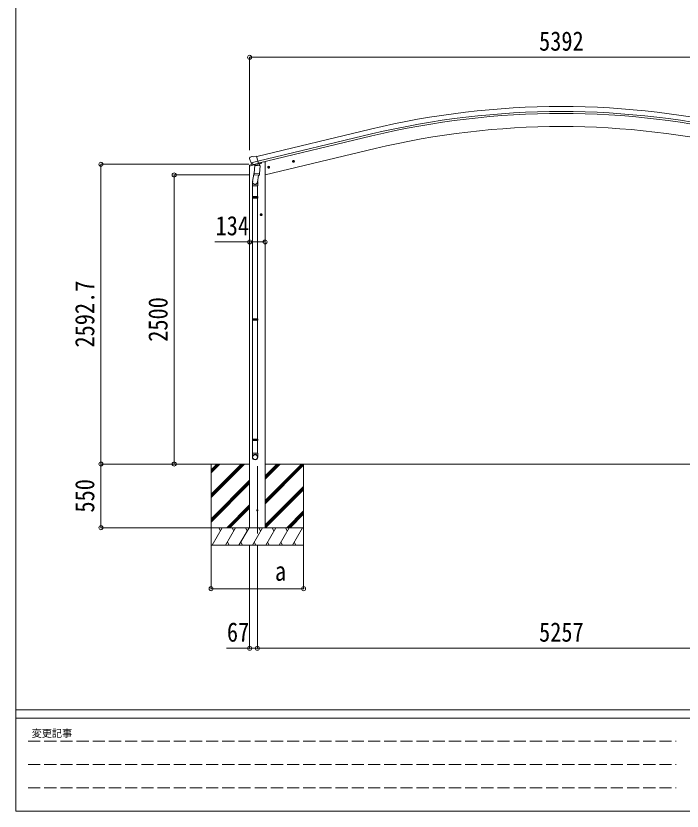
# Model space of a CAD drawing. Units: millimetres at full size. Extents: x -9783 to 9892, y -6828 to 6752.
# Drawn here: x -9783 to -4022, y -6828 to 48 of the extents above; entities that cross this region are included whole.
import ezdxf
from ezdxf.enums import TextEntityAlignment as Align

# ---------------------------------------------------------------- set-up
doc = ezdxf.new("R2010")
doc.units = ezdxf.units.MM
doc.header["$LTSCALE"] = 35
doc.header["$PDMODE"] = 32
doc.header["$PDSIZE"] = 35
doc.linetypes.add('DASHED3', pattern=[4, 3, -1])
for name, color, linetype, lineweight in [('0-0_0', 7, 'Continuous', 9), ('0-1_本体', 4, 'Continuous', 9), ('0-2_部品', 7, 'Continuous', 9), ('0-8_PARTS2', 2, 'Continuous', 9), ('0-A_寸法', 6, 'Continuous', 9), ('F-0_240', 7, 'Continuous', 9)]:
    doc.layers.add(name, color=color, linetype=linetype, lineweight=lineweight)
doc.styles.add('ＭＳ ゴシック', font='')
doc.styles.get('ＭＳ ゴシック').set_extended_font_data('MS Gothic')

msp = doc.modelspace()

# ---------------------------------------------------------------- linework, layer by layer
at = {"layer": '0-0_0'}
for p, q in [((-7762.01, -3827.28), (-8274.23, -3827.29)), ((-8095.01, -3875.88), (-8046.41, -3827.28)), ((-8095.01, -3827.29), (-8095.01, -4527.29)), ((-8095.01, -4088.01), (-7834.28, -3827.29)), ((-8095.01, -4102.16), (-7820.14, -3827.29)), ((-8095.01, -4116.3), (-7806, -3827.29)), ((-8095.01, -3904.17), (-8018.13, -3827.29)), ((-8095.01, -3890.03), (-8032.27, -3827.29)), ((-7628.01, -4141.51), (-7313.78, -3827.29)), ((-7628.01, -4155.66), (-7299.64, -3827.29)), ((-7628.01, -3957.67), (-7497.63, -3827.29)), ((-7628.01, -3943.53), (-7511.77, -3827.29)), ((-7628.01, -3929.38), (-7525.91, -3827.29)), ((-7628.01, -3827.29), (-2505.19, -3827.29)), ((-7628.01, -4169.8), (-7295.01, -3836.8)), ((-7295.01, -3827.29), (-7295.01, -4527.29)), ((-8095.01, -4300.15), (-7762.01, -3967.15)), ((-8095.01, -4314.29), (-7762.01, -3981.29)), ((-8095.01, -4328.43), (-7762.01, -3995.43)), ((-7628.01, -4353.65), (-7295.01, -4020.65)), ((-7628.01, -4367.79), (-7295.01, -4034.79)), ((-7623.37, -4377.29), (-7295.01, -4048.93)), ((-7960.02, -4377.29), (-7762.01, -4179.28)), ((-7945.88, -4377.29), (-7762.01, -4193.42)), ((-7931.73, -4377.29), (-7762.01, -4207.56)), ((-7439.52, -4377.29), (-7295.01, -4232.78)), ((-7425.38, -4377.29), (-7295.01, -4246.92)), ((-7411.23, -4377.29), (-7295.01, -4261.06)), ((-7295.01, -4377.29), (-8095.01, -4377.29)), ((-8084.72, -4527.29), (-7998.12, -4377.29)), ((-8013.12, -4403.27), (-8028.12, -4377.29)), ((-7969.25, -4527.29), (-7882.65, -4377.29)), ((-7897.65, -4403.27), (-7912.65, -4377.29)), ((-7853.78, -4527.29), (-7767.18, -4377.29)), ((-7782.18, -4403.27), (-7797.18, -4377.29)), ((-7628.01, -4377.29), (-7762.01, -4377.29)), ((-7738.31, -4527.29), (-7651.71, -4377.29)), ((-7666.71, -4403.27), (-7681.71, -4377.29)), ((-7622.84, -4527.29), (-7536.24, -4377.29)), ((-7551.24, -4403.27), (-7566.24, -4377.29)), ((-7507.37, -4527.29), (-7420.77, -4377.29)), ((-7450.77, -4377.29), (-7435.77, -4403.27)), ((-7391.9, -4527.29), (-7305.3, -4377.29)), ((-8095.01, -4527.29), (-7295.01, -4527.29)), ((-7954.25, -4501.31), (-7939.25, -4527.29)), ((-7838.78, -4501.31), (-7823.78, -4527.29)), ((-7723.31, -4501.31), (-7708.31, -4527.29)), ((-7607.84, -4501.31), (-7592.84, -4527.29)), ((-7492.37, -4501.31), (-7477.37, -4527.29)), ((-7376.9, -4501.31), (-7361.9, -4527.29))]:
    msp.add_line(p, q, dxfattribs=at)
at = {"layer": '0-1_本体'}
for p, q in [((-6717.56, -930.91), (-7700.8, -1166.97)), ((-6707.48, -972.89), (-7690.73, -1208.95)), ((-6703.55, -989.25), (-7686.8, -1225.29)), ((-7628.01, -1327.41), (-6677.17, -1099.13)), ((-7628.01, -1214.29), (-7640.88, -1214.29)), ((-7628.01, -1214.29), (-7628.01, -4377.29)), ((-7762.01, -1250.57), (-7762.01, -4377.29))]:
    msp.add_line(p, q, dxfattribs=at)
for radius in [7073, 7029.83, 7013, 6900]:
    msp.add_arc((-5066.4, -7808.48), radius, 76.5, 103.5, dxfattribs=at)
at = {"layer": '0-2_部品'}
for p, q in [((-7727.2, -1171.63), (-7740.46, -1168.93)), ((-7727.2, -1171.63), (-7701.27, -1165.4)), ((-7686.11, -1228.51), (-7701.27, -1165.4)), ((-7762.25, -1182.94), (-7761.98, -1184.09)), ((-7735.04, -1234.88), (-7761.98, -1241.35)), ((-7758.03, -1174.36), (-7761.89, -1180.66)), ((-7754.94, -1172.12), (-7741.76, -1168.95)), ((-7748.47, -1222.67), (-7747.88, -1223.51)), ((-7748.2, -1223.25), (-7690.69, -1209.44)), ((-7747.88, -1223.51), (-7747.72, -1223.66)), ((-7731.35, -1238.16), (-7747.72, -1223.66)), ((-7728.64, -1238.72), (-7721.12, -1236.92)), ((-7720.84, -1236.95), (-7721.12, -1236.92)), ((-7696.07, -1231), (-7720.84, -1236.95)), ((-7695.52, -1231.26), (-7696.54, -1245.87)), ((-7695.84, -1230.85), (-7696.07, -1231)), ((-7695.84, -1230.85), (-7686.11, -1228.51)), ((-7686.48, -1226.97), (-7685.54, -1227.03)), ((-7685.54, -1227.03), (-7672.23, -1242.35)), ((-7681.78, -1231.35), (-7663.56, -1226.98)), ((-7659.72, -1218.86), (-7659.72, -1222.12)), ((-7373.33, -1207.19), (-7392.78, -1211.86)), ((-7390.35, -1211.28), (-7388.22, -1204.08)), ((-7385.19, -1216.72), (-7390.35, -1211.28)), ((-7380.72, -1219.25), (-7385.39, -1199.8)), ((-7377.89, -1214.97), (-7385.19, -1216.72)), ((-7375.76, -1207.77), (-7377.89, -1214.97)), ((-7764.28, -1251.16), (-7721.35, -1240.85)), ((-7764.28, -1244.27), (-7764.28, -1251.16)), ((-7719.75, -1287.68), (-7735.67, -1383.85)), ((-7724.43, -1238.48), (-7724.49, -1239.22)), ((-7723.73, -1240.26), (-7697.91, -1246.7)), ((-7716.81, -1245.61), (-7721.49, -1312.44)), ((-7671.12, -1248.8), (-7716.81, -1245.61)), ((-7715.04, -1242.43), (-7715.27, -1245.71)), ((-7675.8, -1315.64), (-7671.12, -1248.8)), ((-7672.23, -1242.35), (-7672.67, -1248.69)), ((-7587.25, -1258.55), (-7606.7, -1263.22)), ((-7604.27, -1262.63), (-7602.14, -1255.44)), ((-7599.11, -1268.08), (-7604.27, -1262.63)), ((-7594.64, -1270.6), (-7599.31, -1251.16)), ((-7591.81, -1266.33), (-7599.11, -1268.08)), ((-7589.68, -1259.13), (-7591.81, -1266.33)), ((-7722.34, -1324.91), (-7721.47, -1312.44)), ((-7721.95, -1326.27), (-7721.95, -1326.27)), ((-7675.8, -1315.64), (-7721.49, -1312.44)), ((-7720.5, -1327.05), (-7678.8, -1329.96)), ((-7684.23, -1329.58), (-7694.96, -1393.17)), ((-7675.81, -1315.64), (-7676.7, -1328.33)), ((-7735.82, -1421.01), (-7735.82, -1515.01)), ((-7693.82, -1421.01), (-7693.82, -1515.01)), ((-7691.82, -1386.35), (-7691.82, -1421.01)), ((-7737.82, -1517.01), (-7736.82, -1515.01)), ((-7737.82, -1517.01), (-7737.82, -1525.01)), ((-7691.82, -1517.01), (-7737.82, -1517.01)), ((-7737.82, -1525.01), (-7736.82, -1527.01)), ((-7691.82, -1525.01), (-7737.82, -1525.01)), ((-7692.82, -1515.01), (-7736.82, -1515.01)), ((-7692.82, -1527.01), (-7736.82, -1527.01)), ((-7735.82, -1527.01), (-7735.82, -2571.35)), ((-7693.82, -1527.01), (-7693.82, -2571.35)), ((-7691.82, -1517.01), (-7692.82, -1515.01)), ((-7691.82, -1525.01), (-7692.82, -1527.01)), ((-7691.82, -1517.01), (-7691.82, -1525.01)), ((-7651.61, -1670.8), (-7671.61, -1670.8)), ((-7669.11, -1670.8), (-7665.36, -1664.3)), ((-7665.36, -1677.3), (-7669.11, -1670.8)), ((-7657.86, -1677.3), (-7665.36, -1677.3)), ((-7661.61, -1680.8), (-7661.61, -1660.8)), ((-7654.1, -1670.8), (-7657.86, -1677.3)), ((-7737.82, -2573.35), (-7736.82, -2571.35)), ((-7737.82, -2573.35), (-7737.82, -2581.35)), ((-7691.82, -2573.35), (-7737.82, -2573.35)), ((-7737.82, -2581.35), (-7736.82, -2583.35)), ((-7691.82, -2581.35), (-7737.82, -2581.35)), ((-7692.82, -2571.35), (-7736.82, -2571.35)), ((-7692.82, -2583.35), (-7736.82, -2583.35)), ((-7735.82, -2583.35), (-7735.82, -3611.38)), ((-7693.82, -2583.35), (-7693.82, -3611.38)), ((-7691.82, -2573.35), (-7692.82, -2571.35)), ((-7691.82, -2581.35), (-7692.82, -2583.35)), ((-7691.82, -2573.35), (-7691.82, -2581.35)), ((-7737.82, -3613.38), (-7736.82, -3611.38)), ((-7737.82, -3613.38), (-7737.82, -3621.38)), ((-7691.82, -3613.38), (-7737.82, -3613.38)), ((-7737.82, -3621.38), (-7736.82, -3623.38)), ((-7691.82, -3621.38), (-7737.82, -3621.38)), ((-7692.82, -3611.38), (-7736.82, -3611.38)), ((-7692.82, -3623.38), (-7736.82, -3623.38)), ((-7735.82, -3623.38), (-7735.82, -3733.38)), ((-7693.82, -3623.38), (-7693.82, -3733.38)), ((-7691.82, -3613.38), (-7692.82, -3611.38)), ((-7691.82, -3621.38), (-7692.82, -3623.38)), ((-7691.82, -3613.38), (-7691.82, -3621.38)), ((-7691.82, -3733.38), (-7737.82, -3733.38)), ((-7737.82, -3767.53), (-7737.82, -3733.38)), ((-7691.82, -3767.53), (-7691.82, -3733.38))]:
    msp.add_line(p, q, dxfattribs=at)
for points in [[(-7727.8, -1238.62), (-7726.27, -1238.25), (-7689.57, -1229.44), (-7688.04, -1229.07)], [(-7388.22, -1204.08), (-7380.92, -1202.33), (-7375.76, -1207.77)], [(-7602.14, -1255.44), (-7594.84, -1253.68), (-7589.68, -1259.13)], [(-7691.82, -1421.01), (-7737.82, -1421.01), (-7737.82, -1386.66)], [(-7665.36, -1664.3), (-7657.86, -1664.3), (-7654.1, -1670.8)]]:
    msp.add_lwpolyline(points, dxfattribs=at)
for centre, radius in [((-7383.05, -1209.52), 8.5), ((-7383.05, -1209.52), 7.7), ((-7383.05, -1209.52), 6.5), ((-7596.98, -1260.88), 8.5), ((-7596.98, -1260.88), 7.7), ((-7596.98, -1260.88), 6.5), ((-7661.61, -1670.8), 8.5), ((-7661.61, -1670.8), 7.7), ((-7661.61, -1670.8), 6.5)]:
    msp.add_circle(centre, radius, dxfattribs=at)
at = {"layer": '0-2_部品', "color": 4}
msp.add_circle((-7694.81, -4227.29), 5, dxfattribs=at)
at = {"layer": '0-2_部品'}
for centre, radius, start, end in [((-7741.05, -1171.87), 3, 78.5, 103.5), ((-7565.17, -1136.84), 202.4, 193.5, 205.09125), ((-7753.77, -1176.98), 5, 103.5, 148.5), ((-7694.92, -1231.34), 0.604, 100.59842, 172.20595), ((-7688.15, -1228.59), 0.5, 283.5, 318.76246), ((-7664.72, -1222.12), 5, 283.5, 0), ((-7761.28, -1244.27), 3, 103.5, 180), ((-7727.92, -1238.13), 0.5, 248.23754, 283.5), ((-7724.93, -1238.44), 0.5, 356, 103.5), ((-7723.49, -1239.29), 1, 176, 256), ((-7697.56, -1245.73), 1.03, 250.03897, 351.96569), ((-7720.4, -1325.08), 1.95, 175.04017, 217.47766), ((-7720.36, -1325.05), 2, 217.40962, 266), ((-7678.66, -1327.97), 2, 266, 349.46843), ((-7707.82, -1386.66), 30, 177.45142, 180)]:
    msp.add_arc(centre, radius, start, end, dxfattribs=at)
for centre, major_axis, ratio, start_param, end_param in [((-7759.33, -1182.23), (-1.57, -2.57), 0.99628, 4.712389, 5.4996506), ((-7729.36, -1235.9), (-0.73, -2.92), 0.997631, 5.8041905, 6.6006116), ((-7729.3, -1235.67), (2.63, 3.16), 0.650902, 4.0958226, 4.1686332), ((-7729.33, -1235.8), (-0.73, -2.92), 0.997631, 0.3902369, 0.4789948), ((-7714.82, -1386.35), (23, 0), 0.996195, 2.5560258, 6.5663028), ((-7714.82, -1386.35), (21, 0), 0.996195, 2.9349147, 5.9512394), ((-7714.82, -3765.78), (-23, 0), 0.996195, 3.1415927, 6.2831853), ((-7714.82, -3767.53), (-23, 0), 0.996195, 3.1415927, 6.2831853), ((-7714.82, -3767.53), (0, -23.43), 0.981806, 4.712389, 7.8539816)]:
    msp.add_ellipse(centre, major_axis=major_axis, ratio=ratio, start_param=start_param, end_param=end_param, dxfattribs=at)
msp.add_ellipse((-7714.82, -3767.53), major_axis=(21, 0), ratio=0.996195, dxfattribs=at)
at = {"layer": '0-8_PARTS2', "color": 6}
msp.add_line((-7762.31, -309.76), (-2370.29, -309.76), dxfattribs=at)
at = {"layer": '0-8_PARTS2'}
msp.add_line((-7694.81, -4428.22), (-7694.81, -3844.28), dxfattribs=at)
at = {"layer": '0-A_寸法'}
for p, q in [((-7762.31, -309.76), (-7762.31, -1112.09)), ((-9048.09, -1234.58), (-7769.26, -1234.58)), ((-9048.09, -3827.29), (-9048.09, -1234.58)), ((-8414.38, -1327.31), (-7769.26, -1327.31)), ((-8414.38, -3827.29), (-8414.38, -1327.31)), ((-7761.81, -1906.04), (-8061.81, -1906.04)), ((-7627.81, -1906.04), (-7761.81, -1906.04)), ((-9048.09, -3827.29), (-8099.07, -3827.29)), ((-9048.09, -3827.29), (-8101.82, -3827.29)), ((-9048.09, -3827.29), (-9048.09, -4377.29)), ((-8414.38, -3827.29), (-8101.82, -3827.29)), ((-9048.09, -4377.29), (-8100.1, -4377.29)), ((-8094.81, -4905.19), (-8094.81, -4530.78)), ((-7761.81, -5420.18), (-7761.81, -4530.78)), ((-7694.81, -5420.18), (-7694.81, -4530.78)), ((-7294.81, -4905.19), (-7294.81, -4530.78)), ((-8094.81, -4905.19), (-7294.81, -4905.19)), ((-7761.81, -5420.18), (-7961.81, -5420.18)), ((-7761.81, -5420.18), (-7694.81, -5420.18)), ((-7694.81, -5420.18), (-2437.79, -5420.18))]:
    msp.add_line(p, q, dxfattribs=at)
for p in [(-7762.31, -309.76), (-9048.09, -1234.58), (-8414.38, -1327.31), (-7761.81, -1906.04), (-7627.81, -1906.04), (-9048.09, -3827.29), (-8414.38, -3827.29), (-9048.09, -4377.29), (-8094.81, -4905.19), (-7294.81, -4905.19), (-7761.81, -5420.18), (-7694.81, -5420.18)]:
    msp.add_point(p, dxfattribs=at)
at = {"layer": 'F-0_240', "color": 5}
for p, q in [((-9783.03, 6751.9), (-9783.03, -6828.1)), ((-9783.03, -5953.1), (9396.97, -5953.1)), ((-9783.03, -6023.1), (6285.75, -6023.1)), ((-9783.03, -6828.1), (9396.97, -6828.1))]:
    msp.add_line(p, q, dxfattribs=at)
at = {"layer": 'F-0_240', "color": 4, "linetype": 'DASHED3'}
for p, q in [((-9678.03, -6224.35), (-4074.25, -6224.35)), ((-9678.03, -6425.6), (-4074.25, -6425.6)), ((-9678.03, -6626.85), (-4074.25, -6626.85))]:
    msp.add_line(p, q, dxfattribs=at)

# ---------------------------------------------------------------- texts
at = {"layer": '0-A_寸法', "color": 7, "style": 'ＭＳ ゴシック', "width": 0.85}
for s, p in [('5392', (-5258.8, -302.76)), ('134', (-8056.18, -1899.04)), ('a', (-7542.93, -4886.19)), ('67', (-7958.06, -5413.18)), ('5257', (-5258.8, -5413.18))]:
    msp.add_text(s, height=166.8, dxfattribs=at).set_placement(p, align=Align.BOTTOM_LEFT)
for s, p in [('2592.7', (-9055.09, -2819.69)), ('2500', (-8421.38, -2769.8)), ('550', (-9055.09, -4246.66))]:
    msp.add_text(s, height=166.8, rotation=90, dxfattribs=at).set_placement(p, align=Align.BOTTOM_LEFT)
at = {"layer": 'F-0_240', "style": 'ＭＳ ゴシック'}
msp.add_text('変更記事', height=64.15, dxfattribs=at).set_placement((-9646.27, -6206.85), align=Align.BOTTOM_LEFT)

doc.saveas('drawing.dxf')
